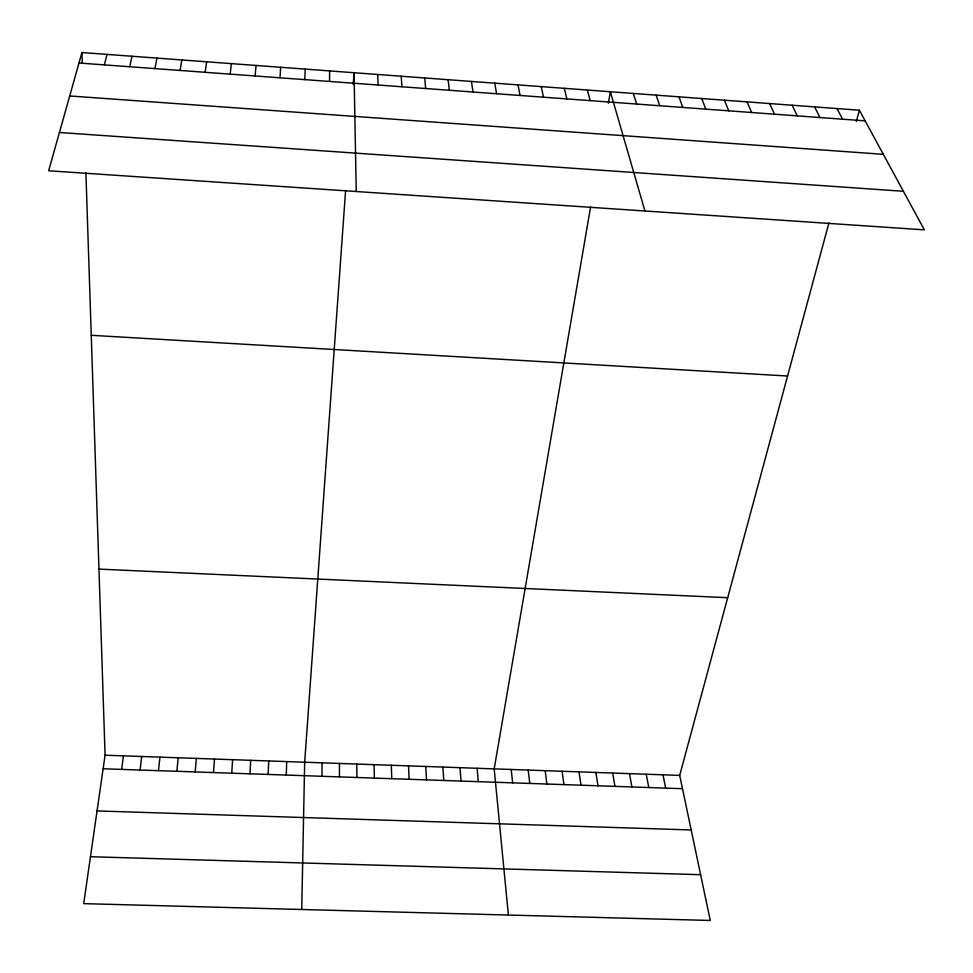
<?xml version="1.0" encoding="UTF-8"?>
<svg xmlns="http://www.w3.org/2000/svg" width="973" height="973" viewBox="0 0 973 973"><rect width="100%" height="100%" fill="white"/><g stroke="black" fill="none" stroke-linecap="round" stroke-linejoin="round"><path stroke-width="1.46" d="M329.555 81.452L329.64 70.92M321.941 776.296L322.063 762.832M301.739 909.487L304.671 762.224L345.61 190.38M286.293 775.067L286.707 761.591M304.817 79.628L305.181 69.107M268.147 774.447L268.718 760.959M249.964 773.815L250.681 760.327M280.005 77.804L280.65 67.283M231.732 773.194L232.608 759.682M353.199 84.432L354.038 72.732L356.252 191.511M213.476 772.562L214.498 759.049M255.121 75.967L256.045 65.459M195.184 771.93L196.364 758.417M176.843 771.297L178.181 757.772M158.477 770.677L159.961 757.128M230.175 74.13L231.379 63.634M140.063 770.032L141.705 756.495M121.625 769.4L123.413 755.851M205.157 72.294L206.653 61.798M85.904 172.853L105.084 755.206L83.702 903.637L710.266 920.458L679.689 775.396L828.899 223.012M180.066 70.445L181.842 59.949M590.599 206.921L494.187 768.877L508.38 915.034M608.393 103.187L610.363 91.742L644.929 210.995M154.902 68.597L156.981 58.112M129.677 66.736L132.036 56.264M104.366 64.875L107.03 54.403M856.349 121.418L859.366 110.217L81.939 52.542L48.65 170.762L924.35 229.847L859.366 110.217M90.465 856.714L700.621 874.691M97.057 810.923L691.195 829.957M105.084 755.206L679.689 775.396M103.138 768.767L682.499 788.689M98.954 569.096L727.695 597.702M91.255 335.296L787.571 376.016M59.426 132.498L903.406 191.28M69.715 95.962L883.326 154.318M78.995 63.014L865.155 120.859M837.023 108.55L842.569 119.205M814.62 106.896L819.923 117.538M792.168 105.23L797.228 115.86M769.643 103.552L774.459 114.194M747.069 101.885L751.643 112.515M724.435 100.207L728.753 110.825M701.74 98.516L705.814 109.134M678.984 96.838L682.815 107.444M656.167 95.135L659.743 105.753M633.289 93.444L636.622 104.05M587.364 90.039L590.185 100.633M564.304 88.324L566.87 98.918M541.195 86.609L543.493 97.191M662.99 774.812L665.654 788.118M518.013 84.894L520.056 95.463M646.254 774.228L648.784 787.534M629.495 773.632L631.891 786.95M612.686 773.049L614.948 786.366M494.771 83.167L496.558 93.736M595.853 772.453L597.981 785.783M578.996 771.857L580.99 785.199M471.467 81.44L473 92.009M562.102 771.273L563.951 784.615M545.172 770.677L546.887 784.031M448.103 79.701L449.368 90.27M528.205 770.081L529.786 783.435M511.214 769.485L512.649 782.851M424.678 77.962L425.688 88.519M477.123 768.281L478.278 781.672M460.022 767.685L461.044 781.076M401.192 76.222L401.934 86.779M442.897 767.077L443.773 780.48M425.736 766.481L426.478 779.884M408.538 765.873L409.134 779.288M377.646 74.483L378.108 85.028M391.316 765.265L391.766 778.692M81.939 52.542L82.291 63.014M374.058 764.656L374.362 778.096M356.763 764.048L356.921 777.5M339.431 763.44L339.455 776.892"/></g></svg>
